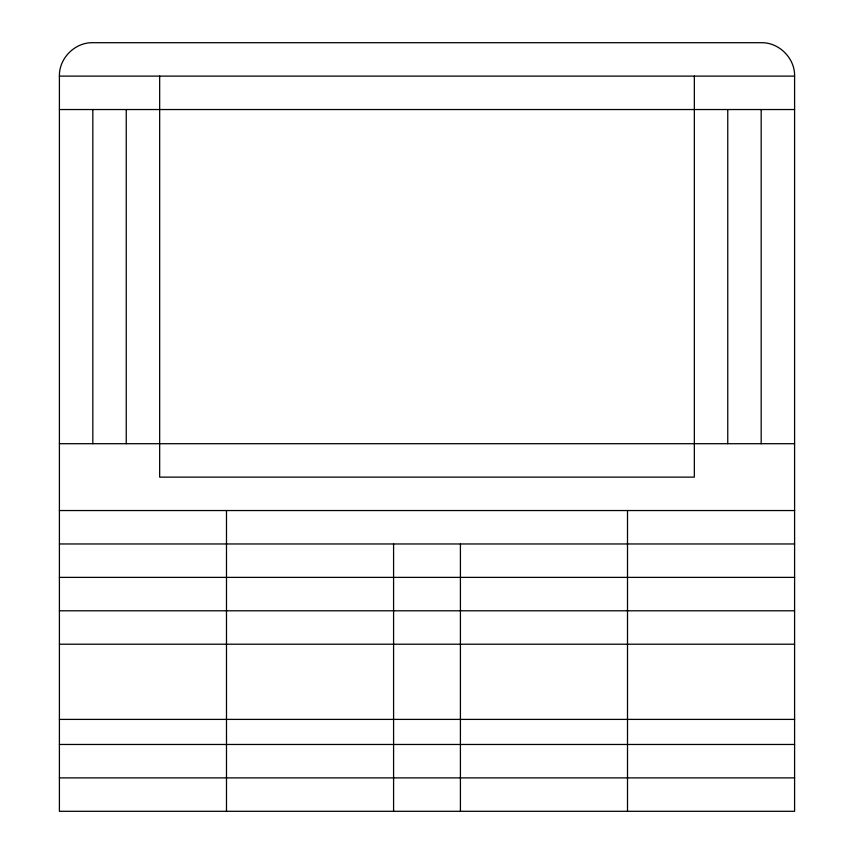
<?xml version="1.0" encoding="UTF-8"?>
<svg xmlns="http://www.w3.org/2000/svg" width="854" height="854" viewBox="0 0 854 854"><rect width="100%" height="100%" fill="white"/><g stroke="black" fill="none" stroke-linecap="round" stroke-linejoin="round"><path stroke-width="1.28" d="M59.406 76.113C58.947 58.264 74.971 42.241 92.83 42.7L761.17 42.7C779.029 42.241 795.053 58.264 794.594 76.113L794.594 811.3L59.406 811.3L59.406 76.113L794.594 76.113M59.406 109.536L794.594 109.536M59.406 443.706L794.594 443.706M59.406 510.543L794.594 510.543M59.406 543.966L794.594 543.966M59.406 577.379L794.594 577.379M59.406 610.791L794.594 610.791M59.406 644.215L794.594 644.215M59.406 719.399L794.594 719.399M59.406 744.464L794.594 744.464M59.406 777.887L794.594 777.887M761.17 109.536L761.17 443.706M727.757 109.536L727.757 443.706M694.334 76.113L694.334 477.13L159.666 477.13L159.666 76.113M627.509 510.543L627.509 811.3M460.413 543.966L460.413 811.3M393.587 543.966L393.587 811.3M226.491 510.543L226.491 811.3M126.243 109.536L126.243 443.706M92.83 109.536L92.83 443.706"/></g></svg>
